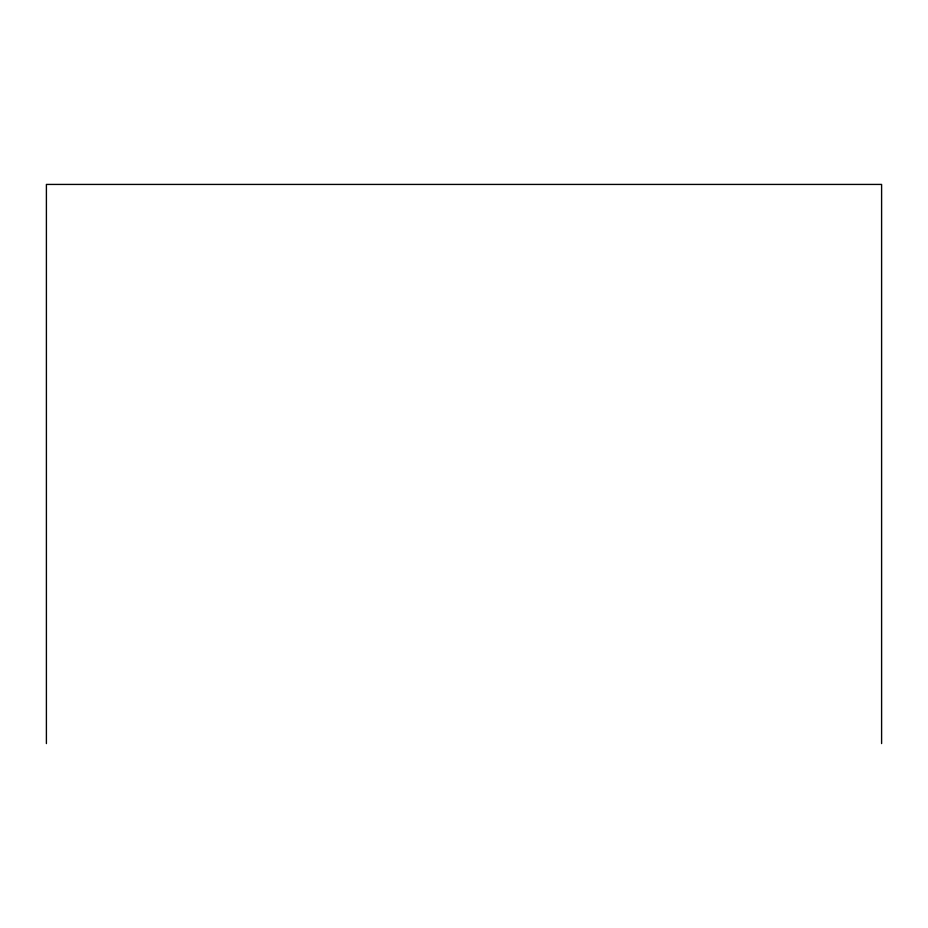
<?xml version="1.0" encoding="UTF-8"?>
<svg xmlns="http://www.w3.org/2000/svg" width="928" height="928" viewBox="0 0 928 928"><rect width="100%" height="100%" fill="white"/><g stroke="black" fill="none" stroke-linecap="round" stroke-linejoin="round"><path stroke-width="1.39" d="M881.6 743.572L881.6 184.428L46.4 184.428L46.4 743.572"/></g></svg>
